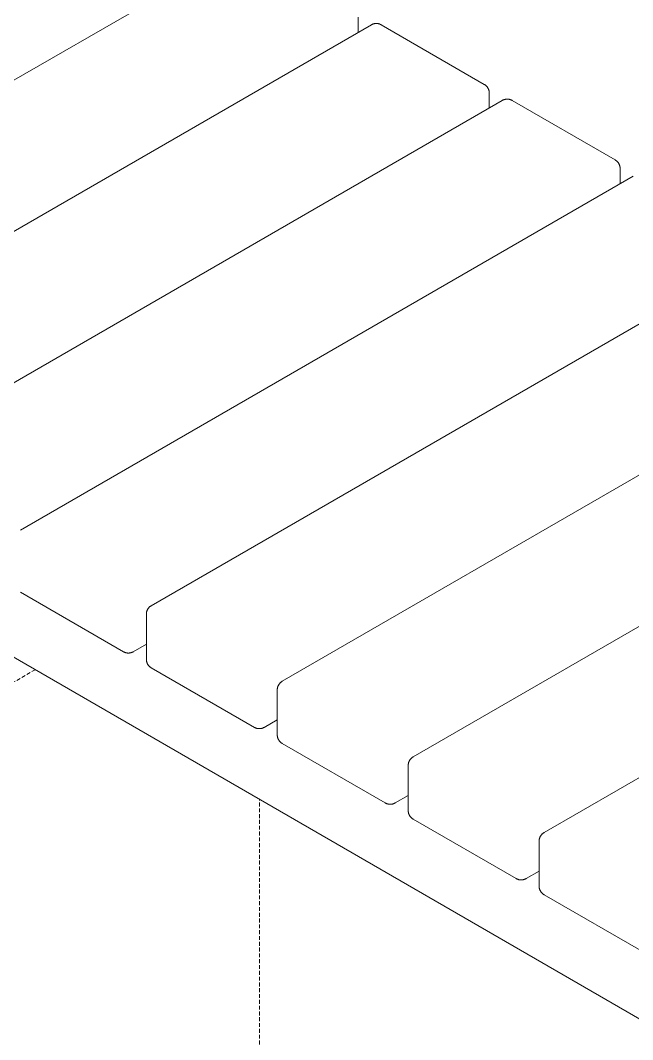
# Model space of a CAD drawing. Header units: millimetres. Extents: x -402 to 3954, y -41 to 3282.
# Drawn here: x 3059.4 to 3260.5, y 1351 to 1685.6 of the extents above; entities that cross this region are included whole.
import ezdxf

# ---------------------------------------------------------------- set-up
doc = ezdxf.new("R2010")
doc.units = ezdxf.units.MM
doc.linetypes.add('HIDDEN', pattern=[1.905, 1.27, -0.635])
doc.layers.add('ZANO_R', color=7, linetype='Continuous', lineweight=0)
doc.layers.add('ZANO_R_przerywana', color=7, linetype='HIDDEN', lineweight=0)

msp = doc.modelspace()

# ---------------------------------------------------------------- linework, layer by layer
at = {"layer": 'ZANO_R'}
for p, q in [((2930.43, 1592.75), (3131.7, 1708.95)), ((3170.4, 1686.61), (3170.4, 1681.65)), ((2973.43, 1567.92), (3174.7, 1684.13)), ((3174.7, 1684.13), (3174.8, 1684.18)), ((3174.8, 1684.18), (3174.89, 1684.23)), ((3174.89, 1684.23), (3174.99, 1684.28)), ((3174.99, 1684.28), (3175.09, 1684.32)), ((3175.09, 1684.32), (3175.19, 1684.36)), ((3175.19, 1684.36), (3175.3, 1684.4)), ((3175.3, 1684.4), (3175.4, 1684.43)), ((3175.4, 1684.43), (3175.51, 1684.46)), ((3175.51, 1684.46), (3175.61, 1684.48)), ((3175.61, 1684.48), (3175.72, 1684.51)), ((3175.72, 1684.51), (3175.83, 1684.52)), ((3175.83, 1684.52), (3175.94, 1684.54)), ((3175.94, 1684.54), (3176.04, 1684.55)), ((3176.04, 1684.55), (3176.15, 1684.56)), ((3176.15, 1684.56), (3176.26, 1684.56)), ((3176.26, 1684.56), (3176.37, 1684.56)), ((3176.37, 1684.56), (3176.48, 1684.56)), ((3176.48, 1684.56), (3176.59, 1684.55)), ((3176.59, 1684.55), (3176.7, 1684.54)), ((3176.7, 1684.54), (3176.81, 1684.52)), ((3176.81, 1684.52), (3176.91, 1684.51)), ((3176.91, 1684.51), (3177.02, 1684.48)), ((3177.02, 1684.48), (3177.13, 1684.46)), ((3177.13, 1684.46), (3177.23, 1684.43)), ((3177.23, 1684.43), (3177.34, 1684.4)), ((3177.34, 1684.4), (3177.44, 1684.36)), ((3177.44, 1684.36), (3177.54, 1684.32)), ((3177.54, 1684.32), (3177.64, 1684.28)), ((3177.64, 1684.28), (3177.74, 1684.23)), ((3177.74, 1684.23), (3177.84, 1684.18)), ((3177.84, 1684.18), (3177.93, 1684.13)), ((3177.93, 1684.13), (3211.78, 1664.58)), ((3211.78, 1664.58), (3211.88, 1664.53)), ((3211.88, 1664.53), (3211.97, 1664.47)), ((3211.97, 1664.47), (3212.06, 1664.41)), ((3212.06, 1664.41), (3212.15, 1664.34)), ((3212.15, 1664.34), (3212.23, 1664.27)), ((3212.23, 1664.27), (3212.32, 1664.2)), ((3212.32, 1664.2), (3212.4, 1664.13)), ((3212.4, 1664.13), (3212.47, 1664.05)), ((3212.47, 1664.05), (3212.55, 1663.97)), ((3212.55, 1663.97), (3212.62, 1663.89)), ((3212.62, 1663.89), (3212.69, 1663.81)), ((3212.69, 1663.81), (3212.76, 1663.72)), ((3212.76, 1663.72), (3212.82, 1663.63)), ((3212.82, 1663.63), (3212.88, 1663.54)), ((3212.88, 1663.54), (3212.94, 1663.45)), ((3212.94, 1663.45), (3213, 1663.35)), ((3213, 1663.35), (3213.05, 1663.26)), ((3213.05, 1663.26), (3213.1, 1663.16)), ((3213.1, 1663.16), (3213.14, 1663.06)), ((3213.14, 1663.06), (3213.18, 1662.96)), ((3213.18, 1662.96), (3213.22, 1662.85)), ((3213.22, 1662.85), (3213.25, 1662.75)), ((3213.25, 1662.75), (3213.28, 1662.65)), ((3213.28, 1662.65), (3213.31, 1662.54)), ((3213.31, 1662.54), (3213.34, 1662.43)), ((3213.34, 1662.43), (3213.36, 1662.33)), ((3213.36, 1662.33), (3213.37, 1662.22)), ((3213.37, 1662.22), (3213.39, 1662.11)), ((3213.39, 1662.11), (3213.39, 1662)), ((3213.39, 1662), (3213.4, 1661.89)), ((3213.4, 1661.89), (3213.4, 1661.78)), ((3213.4, 1661.78), (3213.4, 1656.82)), ((3218.09, 1659.49), (3218.19, 1659.53)), ((3218.19, 1659.53), (3218.3, 1659.57)), ((3218.3, 1659.57), (3218.4, 1659.6)), ((3218.4, 1659.6), (3218.51, 1659.63)), ((3218.51, 1659.63), (3218.61, 1659.66)), ((3218.61, 1659.66), (3218.72, 1659.68)), ((3218.72, 1659.68), (3218.83, 1659.7)), ((3218.83, 1659.7), (3218.93, 1659.71)), ((3218.93, 1659.71), (3219.04, 1659.72)), ((3219.04, 1659.72), (3219.15, 1659.73)), ((3219.15, 1659.73), (3219.26, 1659.73)), ((3219.26, 1659.73), (3219.37, 1659.73)), ((3219.37, 1659.73), (3219.48, 1659.73)), ((3219.48, 1659.73), (3219.59, 1659.72)), ((3219.59, 1659.72), (3219.7, 1659.71)), ((3219.7, 1659.71), (3219.81, 1659.7)), ((3219.81, 1659.7), (3219.91, 1659.68)), ((3219.91, 1659.68), (3220.02, 1659.66)), ((3220.02, 1659.66), (3220.13, 1659.63)), ((3220.13, 1659.63), (3220.23, 1659.6)), ((3220.23, 1659.6), (3220.34, 1659.57)), ((3220.34, 1659.57), (3220.44, 1659.53)), ((3220.44, 1659.53), (3220.54, 1659.49)), ((3016.43, 1543.1), (3217.7, 1659.3)), ((3217.7, 1659.3), (3217.79, 1659.35)), ((3217.79, 1659.35), (3217.89, 1659.4)), ((3217.89, 1659.4), (3217.99, 1659.45)), ((3217.99, 1659.45), (3218.09, 1659.49)), ((3220.54, 1659.49), (3220.64, 1659.45)), ((3220.64, 1659.45), (3220.74, 1659.4)), ((3220.74, 1659.4), (3220.84, 1659.35)), ((3220.84, 1659.35), (3220.93, 1659.3)), ((3220.93, 1659.3), (3254.78, 1639.76)), ((3254.78, 1639.76), (3254.88, 1639.7)), ((3254.88, 1639.7), (3254.97, 1639.64)), ((3254.97, 1639.64), (3255.06, 1639.58)), ((3255.06, 1639.58), (3255.15, 1639.51)), ((3255.15, 1639.51), (3255.23, 1639.45)), ((3255.23, 1639.45), (3255.31, 1639.38)), ((3255.31, 1639.38), (3255.4, 1639.3)), ((3255.4, 1639.3), (3255.47, 1639.22)), ((3255.47, 1639.22), (3255.55, 1639.15)), ((3255.55, 1639.15), (3255.62, 1639.06)), ((3255.62, 1639.06), (3255.69, 1638.98)), ((3255.69, 1638.98), (3255.76, 1638.89)), ((3255.76, 1638.89), (3255.82, 1638.8)), ((3255.82, 1638.8), (3255.88, 1638.71)), ((3255.88, 1638.71), (3255.94, 1638.62)), ((3255.94, 1638.62), (3255.99, 1638.53)), ((3255.99, 1638.53), (3256.05, 1638.43)), ((3256.05, 1638.43), (3256.09, 1638.33)), ((3256.09, 1638.33), (3256.14, 1638.23)), ((3256.14, 1638.23), (3256.18, 1638.13)), ((3256.18, 1638.13), (3256.22, 1638.03)), ((3256.22, 1638.03), (3256.25, 1637.93)), ((3256.25, 1637.93), (3256.28, 1637.82)), ((3256.28, 1637.82), (3256.31, 1637.71)), ((3256.31, 1637.71), (3256.33, 1637.61)), ((3256.33, 1637.61), (3256.36, 1637.5)), ((3256.36, 1637.5), (3256.37, 1637.39)), ((3256.37, 1637.39), (3256.38, 1637.28)), ((3256.38, 1637.28), (3256.39, 1637.18)), ((3256.39, 1637.18), (3256.4, 1637.07)), ((3256.4, 1637.07), (3256.4, 1636.96)), ((3256.4, 1636.96), (3256.4, 1632)), ((3059.43, 1518.27), (3260.7, 1634.48)), ((3102.42, 1493.45), (3303.7, 1609.65)), ((2840.56, 1601.57), (3654.8, 1131.47)), ((3145.42, 1468.62), (3346.7, 1584.83)), ((3188.42, 1443.8), (3389.7, 1560)), ((3231.42, 1418.97), (3432.69, 1535.17)), ((3093.28, 1478.34), (3059.43, 1497.88)), ((3101.21, 1492.21), (3101.27, 1492.31)), ((3101.27, 1492.31), (3101.33, 1492.4)), ((3101.33, 1492.4), (3101.39, 1492.49)), ((3101.39, 1492.49), (3101.45, 1492.58)), ((3101.45, 1492.58), (3101.52, 1492.67)), ((3101.52, 1492.67), (3101.59, 1492.75)), ((3101.59, 1492.75), (3101.66, 1492.83)), ((3101.66, 1492.83), (3101.74, 1492.91)), ((3101.74, 1492.91), (3101.81, 1492.99)), ((3101.81, 1492.99), (3101.89, 1493.06)), ((3101.89, 1493.06), (3101.98, 1493.13)), ((3101.98, 1493.13), (3102.06, 1493.2)), ((3102.06, 1493.2), (3102.15, 1493.27)), ((3102.15, 1493.27), (3102.24, 1493.33)), ((3102.24, 1493.33), (3102.33, 1493.39)), ((3102.33, 1493.39), (3102.42, 1493.45)), ((3100.81, 1490.86), (3100.82, 1490.97)), ((3100.81, 1490.75), (3100.81, 1490.86)), ((3100.81, 1490.65), (3100.81, 1490.75)), ((3100.81, 1475.86), (3100.81, 1490.65)), ((3100.82, 1490.97), (3100.84, 1491.08)), ((3100.84, 1491.08), (3100.85, 1491.19)), ((3100.85, 1491.19), (3100.87, 1491.3)), ((3100.87, 1491.3), (3100.9, 1491.4)), ((3100.9, 1491.4), (3100.92, 1491.51)), ((3100.92, 1491.51), (3100.96, 1491.61)), ((3100.96, 1491.61), (3100.99, 1491.72)), ((3100.99, 1491.72), (3101.03, 1491.82)), ((3101.03, 1491.82), (3101.07, 1491.92)), ((3101.07, 1491.92), (3101.11, 1492.02)), ((3101.11, 1492.02), (3101.16, 1492.12)), ((3101.16, 1492.12), (3101.21, 1492.21)), ((3100.81, 1480.82), (3096.51, 1478.34)), ((3093.37, 1478.28), (3093.28, 1478.34)), ((3093.47, 1478.23), (3093.37, 1478.28)), ((3093.57, 1478.19), (3093.47, 1478.23)), ((3093.67, 1478.14), (3093.57, 1478.19)), ((3093.77, 1478.1), (3093.67, 1478.14)), ((3093.87, 1478.07), (3093.77, 1478.1)), ((3093.98, 1478.04), (3093.87, 1478.07)), ((3094.08, 1478.01), (3093.98, 1478.04)), ((3094.19, 1477.98), (3094.08, 1478.01)), ((3094.3, 1477.96), (3094.19, 1477.98)), ((3094.4, 1477.94), (3094.3, 1477.96)), ((3094.51, 1477.93), (3094.4, 1477.94)), ((3094.62, 1477.91), (3094.51, 1477.93)), ((3094.73, 1477.91), (3094.62, 1477.91)), ((3094.84, 1477.9), (3094.73, 1477.91)), ((3094.95, 1477.9), (3094.84, 1477.9)), ((3095.06, 1477.91), (3094.95, 1477.9)), ((3095.17, 1477.91), (3095.06, 1477.91)), ((3095.27, 1477.93), (3095.17, 1477.91)), ((3095.38, 1477.94), (3095.27, 1477.93)), ((3095.49, 1477.96), (3095.38, 1477.94)), ((3095.6, 1477.98), (3095.49, 1477.96)), ((3095.7, 1478.01), (3095.6, 1477.98)), ((3095.81, 1478.04), (3095.7, 1478.01)), ((3095.91, 1478.07), (3095.81, 1478.04)), ((3096.02, 1478.1), (3095.91, 1478.07)), ((3096.12, 1478.14), (3096.02, 1478.1)), ((3096.22, 1478.19), (3096.12, 1478.14)), ((3096.32, 1478.23), (3096.22, 1478.19)), ((3096.42, 1478.28), (3096.32, 1478.23)), ((3096.51, 1478.34), (3096.42, 1478.28)), ((3100.81, 1475.75), (3100.81, 1475.86)), ((3100.81, 1475.64), (3100.81, 1475.75)), ((3100.82, 1475.53), (3100.81, 1475.64)), ((3100.84, 1475.42), (3100.82, 1475.53)), ((3100.85, 1475.31), (3100.84, 1475.42)), ((3100.87, 1475.2), (3100.85, 1475.31)), ((3100.9, 1475.1), (3100.87, 1475.2)), ((3100.92, 1474.99), (3100.9, 1475.1)), ((3100.96, 1474.89), (3100.92, 1474.99)), ((3100.99, 1474.78), (3100.96, 1474.89)), ((3101.03, 1474.68), (3100.99, 1474.78)), ((3101.07, 1474.58), (3101.03, 1474.68)), ((3101.11, 1474.48), (3101.07, 1474.58)), ((3101.16, 1474.38), (3101.11, 1474.48)), ((3101.21, 1474.29), (3101.16, 1474.38)), ((3101.27, 1474.19), (3101.21, 1474.29)), ((3101.33, 1474.1), (3101.27, 1474.19)), ((3101.39, 1474.01), (3101.33, 1474.1)), ((3101.45, 1473.92), (3101.39, 1474.01)), ((3101.52, 1473.83), (3101.45, 1473.92)), ((3101.59, 1473.75), (3101.52, 1473.83)), ((3101.66, 1473.67), (3101.59, 1473.75)), ((3101.74, 1473.59), (3101.66, 1473.67)), ((3101.81, 1473.51), (3101.74, 1473.59)), ((3101.89, 1473.44), (3101.81, 1473.51)), ((3101.98, 1473.37), (3101.89, 1473.44)), ((3102.06, 1473.3), (3101.98, 1473.37)), ((3102.15, 1473.23), (3102.06, 1473.3)), ((3102.24, 1473.17), (3102.15, 1473.23)), ((3102.33, 1473.11), (3102.24, 1473.17)), ((3102.42, 1473.05), (3102.33, 1473.11)), ((3136.28, 1453.51), (3102.42, 1473.05)), ((3143.81, 1466.04), (3143.82, 1466.15)), ((3143.81, 1465.93), (3143.81, 1466.04)), ((3143.81, 1465.82), (3143.81, 1465.93)), ((3143.81, 1451.03), (3143.81, 1465.82)), ((3143.82, 1466.15), (3143.84, 1466.26)), ((3143.84, 1466.26), (3143.85, 1466.36)), ((3143.85, 1466.36), (3143.87, 1466.47)), ((3143.87, 1466.47), (3143.9, 1466.58)), ((3143.9, 1466.58), (3143.92, 1466.68)), ((3143.92, 1466.68), (3143.95, 1466.79)), ((3143.95, 1466.79), (3143.99, 1466.89)), ((3143.99, 1466.89), (3144.03, 1466.99)), ((3144.03, 1466.99), (3144.07, 1467.1)), ((3144.07, 1467.1), (3144.11, 1467.19)), ((3144.11, 1467.19), (3144.16, 1467.29)), ((3144.16, 1467.29), (3144.21, 1467.39)), ((3144.21, 1467.39), (3144.27, 1467.48)), ((3144.27, 1467.48), (3144.33, 1467.58)), ((3144.33, 1467.58), (3144.39, 1467.67)), ((3144.39, 1467.67), (3144.45, 1467.76)), ((3144.45, 1467.76), (3144.52, 1467.84)), ((3144.52, 1467.84), (3144.59, 1467.93)), ((3144.59, 1467.93), (3144.66, 1468.01)), ((3144.66, 1468.01), (3144.73, 1468.09)), ((3144.73, 1468.09), (3144.81, 1468.16)), ((3144.81, 1468.16), (3144.89, 1468.24)), ((3144.89, 1468.24), (3144.98, 1468.31)), ((3144.98, 1468.31), (3145.06, 1468.38)), ((3145.06, 1468.38), (3145.15, 1468.44)), ((3145.15, 1468.44), (3145.24, 1468.51)), ((3145.24, 1468.51), (3145.33, 1468.56)), ((3145.33, 1468.56), (3145.42, 1468.62)), ((3143.81, 1455.99), (3139.51, 1453.51)), ((3136.37, 1453.46), (3136.28, 1453.51)), ((3136.47, 1453.41), (3136.37, 1453.46)), ((3136.57, 1453.36), (3136.47, 1453.41)), ((3136.67, 1453.32), (3136.57, 1453.36)), ((3136.77, 1453.28), (3136.67, 1453.32)), ((3136.87, 1453.24), (3136.77, 1453.28)), ((3136.98, 1453.21), (3136.87, 1453.24)), ((3137.08, 1453.18), (3136.98, 1453.21)), ((3137.19, 1453.15), (3137.08, 1453.18)), ((3137.29, 1453.13), (3137.19, 1453.15)), ((3137.4, 1453.11), (3137.29, 1453.13)), ((3137.51, 1453.1), (3137.4, 1453.11)), ((3137.62, 1453.09), (3137.51, 1453.1)), ((3137.73, 1453.08), (3137.62, 1453.09)), ((3137.84, 1453.08), (3137.73, 1453.08)), ((3137.95, 1453.08), (3137.84, 1453.08)), ((3138.06, 1453.08), (3137.95, 1453.08)), ((3138.17, 1453.09), (3138.06, 1453.08)), ((3138.27, 1453.1), (3138.17, 1453.09)), ((3138.38, 1453.11), (3138.27, 1453.1)), ((3138.49, 1453.13), (3138.38, 1453.11)), ((3138.6, 1453.15), (3138.49, 1453.13)), ((3138.7, 1453.18), (3138.6, 1453.15)), ((3138.81, 1453.21), (3138.7, 1453.18)), ((3138.91, 1453.24), (3138.81, 1453.21)), ((3139.02, 1453.28), (3138.91, 1453.24)), ((3139.12, 1453.32), (3139.02, 1453.28)), ((3139.22, 1453.36), (3139.12, 1453.32)), ((3139.32, 1453.41), (3139.22, 1453.36)), ((3139.41, 1453.46), (3139.32, 1453.41)), ((3139.51, 1453.51), (3139.41, 1453.46)), ((3143.81, 1450.92), (3143.81, 1451.03)), ((3143.81, 1450.81), (3143.81, 1450.92)), ((3143.82, 1450.7), (3143.81, 1450.81)), ((3143.84, 1450.59), (3143.82, 1450.7)), ((3143.85, 1450.49), (3143.84, 1450.59)), ((3143.87, 1450.38), (3143.85, 1450.49)), ((3143.9, 1450.27), (3143.87, 1450.38)), ((3143.92, 1450.17), (3143.9, 1450.27)), ((3143.95, 1450.06), (3143.92, 1450.17)), ((3143.99, 1449.96), (3143.95, 1450.06)), ((3144.03, 1449.86), (3143.99, 1449.96)), ((3144.07, 1449.75), (3144.03, 1449.86)), ((3144.11, 1449.65), (3144.07, 1449.75)), ((3144.16, 1449.56), (3144.11, 1449.65)), ((3144.21, 1449.46), (3144.16, 1449.56)), ((3144.27, 1449.37), (3144.21, 1449.46)), ((3144.33, 1449.27), (3144.27, 1449.37)), ((3144.39, 1449.18), (3144.33, 1449.27)), ((3144.45, 1449.09), (3144.39, 1449.18)), ((3144.52, 1449.01), (3144.45, 1449.09)), ((3144.59, 1448.92), (3144.52, 1449.01)), ((3144.66, 1448.84), (3144.59, 1448.92)), ((3144.73, 1448.76), (3144.66, 1448.84)), ((3144.81, 1448.69), (3144.73, 1448.76)), ((3144.89, 1448.61), (3144.81, 1448.69)), ((3144.98, 1448.54), (3144.89, 1448.61)), ((3145.06, 1448.47), (3144.98, 1448.54)), ((3145.15, 1448.41), (3145.06, 1448.47)), ((3145.24, 1448.34), (3145.15, 1448.41)), ((3145.33, 1448.28), (3145.24, 1448.34)), ((3145.42, 1448.23), (3145.33, 1448.28)), ((3179.27, 1428.69), (3145.42, 1448.23)), ((3186.95, 1441.96), (3186.99, 1442.07)), ((3186.99, 1442.07), (3187.03, 1442.17)), ((3187.03, 1442.17), (3187.07, 1442.27)), ((3187.07, 1442.27), (3187.11, 1442.37)), ((3187.11, 1442.37), (3187.16, 1442.47)), ((3187.16, 1442.47), (3187.21, 1442.56)), ((3187.21, 1442.56), (3187.27, 1442.66)), ((3187.27, 1442.66), (3187.32, 1442.75)), ((3187.32, 1442.75), (3187.39, 1442.84)), ((3187.39, 1442.84), (3187.45, 1442.93)), ((3187.45, 1442.93), (3187.52, 1443.02)), ((3187.52, 1443.02), (3187.59, 1443.1)), ((3187.59, 1443.1), (3187.66, 1443.18)), ((3187.66, 1443.18), (3187.73, 1443.26)), ((3187.73, 1443.26), (3187.81, 1443.34)), ((3187.81, 1443.34), (3187.89, 1443.41)), ((3187.89, 1443.41), (3187.98, 1443.48)), ((3187.98, 1443.48), (3188.06, 1443.55)), ((3188.06, 1443.55), (3188.15, 1443.62)), ((3188.15, 1443.62), (3188.24, 1443.68)), ((3188.24, 1443.68), (3188.33, 1443.74)), ((3188.33, 1443.74), (3188.42, 1443.8)), ((3186.81, 1441.21), (3186.82, 1441.32)), ((3186.81, 1441.1), (3186.81, 1441.21)), ((3186.81, 1440.99), (3186.81, 1441.1)), ((3186.81, 1426.2), (3186.81, 1440.99)), ((3186.82, 1441.32), (3186.84, 1441.43)), ((3186.84, 1441.43), (3186.85, 1441.54)), ((3186.85, 1441.54), (3186.87, 1441.65)), ((3186.87, 1441.65), (3186.9, 1441.75)), ((3186.9, 1441.75), (3186.92, 1441.86)), ((3186.92, 1441.86), (3186.95, 1441.96)), ((3179.37, 1428.63), (3179.27, 1428.69)), ((3182.51, 1428.69), (3182.41, 1428.63)), ((3186.81, 1431.17), (3182.51, 1428.69)), ((3179.47, 1428.58), (3179.37, 1428.63)), ((3179.57, 1428.54), (3179.47, 1428.58)), ((3179.67, 1428.49), (3179.57, 1428.54)), ((3179.77, 1428.45), (3179.67, 1428.49)), ((3179.87, 1428.42), (3179.77, 1428.45)), ((3179.98, 1428.38), (3179.87, 1428.42)), ((3180.08, 1428.36), (3179.98, 1428.38)), ((3180.19, 1428.33), (3180.08, 1428.36)), ((3180.29, 1428.31), (3180.19, 1428.33)), ((3180.4, 1428.29), (3180.29, 1428.31)), ((3180.51, 1428.27), (3180.4, 1428.29)), ((3180.62, 1428.26), (3180.51, 1428.27)), ((3180.73, 1428.26), (3180.62, 1428.26)), ((3180.84, 1428.25), (3180.73, 1428.26)), ((3180.95, 1428.25), (3180.84, 1428.25)), ((3181.06, 1428.26), (3180.95, 1428.25)), ((3181.16, 1428.26), (3181.06, 1428.26)), ((3181.27, 1428.27), (3181.16, 1428.26)), ((3181.38, 1428.29), (3181.27, 1428.27)), ((3181.49, 1428.31), (3181.38, 1428.29)), ((3181.6, 1428.33), (3181.49, 1428.31)), ((3181.7, 1428.36), (3181.6, 1428.33)), ((3181.81, 1428.38), (3181.7, 1428.36)), ((3181.91, 1428.42), (3181.81, 1428.38)), ((3182.01, 1428.45), (3181.91, 1428.42)), ((3182.12, 1428.49), (3182.01, 1428.45)), ((3182.22, 1428.54), (3182.12, 1428.49)), ((3182.32, 1428.58), (3182.22, 1428.54)), ((3182.41, 1428.63), (3182.32, 1428.58)), ((3186.81, 1426.1), (3186.81, 1426.2)), ((3186.81, 1425.99), (3186.81, 1426.1)), ((3186.82, 1425.88), (3186.81, 1425.99)), ((3186.84, 1425.77), (3186.82, 1425.88)), ((3186.85, 1425.66), (3186.84, 1425.77)), ((3186.87, 1425.55), (3186.85, 1425.66)), ((3186.9, 1425.45), (3186.87, 1425.55)), ((3186.92, 1425.34), (3186.9, 1425.45)), ((3186.95, 1425.24), (3186.92, 1425.34)), ((3186.99, 1425.13), (3186.95, 1425.24)), ((3187.03, 1425.03), (3186.99, 1425.13)), ((3187.07, 1424.93), (3187.03, 1425.03)), ((3187.11, 1424.83), (3187.07, 1424.93)), ((3187.16, 1424.73), (3187.11, 1424.83)), ((3187.21, 1424.63), (3187.16, 1424.73)), ((3187.27, 1424.54), (3187.21, 1424.63)), ((3187.32, 1424.45), (3187.27, 1424.54)), ((3187.39, 1424.36), (3187.32, 1424.45)), ((3187.45, 1424.27), (3187.39, 1424.36)), ((3187.52, 1424.18), (3187.45, 1424.27)), ((3187.59, 1424.1), (3187.52, 1424.18)), ((3187.66, 1424.02), (3187.59, 1424.1)), ((3187.73, 1423.94), (3187.66, 1424.02)), ((3187.81, 1423.86), (3187.73, 1423.94)), ((3187.89, 1423.79), (3187.81, 1423.86)), ((3187.98, 1423.71), (3187.89, 1423.79)), ((3188.06, 1423.65), (3187.98, 1423.71)), ((3188.15, 1423.58), (3188.06, 1423.65)), ((3188.24, 1423.52), (3188.15, 1423.58)), ((3188.33, 1423.46), (3188.24, 1423.52)), ((3188.42, 1423.4), (3188.33, 1423.46)), ((3222.27, 1403.86), (3188.42, 1423.4)), ((3230.89, 1418.59), (3230.97, 1418.66)), ((3230.97, 1418.66), (3231.06, 1418.73)), ((3231.06, 1418.73), (3231.15, 1418.79)), ((3231.15, 1418.79), (3231.24, 1418.85)), ((3231.24, 1418.85), (3231.33, 1418.91)), ((3231.33, 1418.91), (3231.42, 1418.97)), ((3229.8, 1416.17), (3229.81, 1416.28)), ((3229.8, 1401.38), (3229.8, 1416.17)), ((3229.81, 1416.39), (3229.82, 1416.5)), ((3229.81, 1416.28), (3229.81, 1416.39)), ((3229.82, 1416.5), (3229.83, 1416.6)), ((3229.83, 1416.6), (3229.85, 1416.71)), ((3229.85, 1416.71), (3229.87, 1416.82)), ((3229.87, 1416.82), (3229.89, 1416.93)), ((3229.89, 1416.93), (3229.92, 1417.03)), ((3229.92, 1417.03), (3229.95, 1417.14)), ((3229.95, 1417.14), (3229.99, 1417.24)), ((3229.99, 1417.24), (3230.03, 1417.34)), ((3230.03, 1417.34), (3230.07, 1417.44)), ((3230.07, 1417.44), (3230.11, 1417.54)), ((3230.11, 1417.54), (3230.16, 1417.64)), ((3230.16, 1417.64), (3230.21, 1417.74)), ((3230.21, 1417.74), (3230.27, 1417.83)), ((3230.27, 1417.83), (3230.32, 1417.93)), ((3230.32, 1417.93), (3230.38, 1418.02)), ((3230.38, 1418.02), (3230.45, 1418.1)), ((3230.45, 1418.1), (3230.52, 1418.19)), ((3230.52, 1418.19), (3230.59, 1418.28)), ((3230.59, 1418.28), (3230.66, 1418.36)), ((3230.66, 1418.36), (3230.73, 1418.44)), ((3230.73, 1418.44), (3230.81, 1418.51)), ((3230.81, 1418.51), (3230.89, 1418.59)), ((3229.8, 1406.34), (3225.51, 1403.86)), ((3222.37, 1403.81), (3222.27, 1403.86)), ((3222.47, 1403.76), (3222.37, 1403.81)), ((3222.57, 1403.71), (3222.47, 1403.76)), ((3222.67, 1403.67), (3222.57, 1403.71)), ((3222.77, 1403.63), (3222.67, 1403.67)), ((3222.87, 1403.59), (3222.77, 1403.63)), ((3222.97, 1403.56), (3222.87, 1403.59)), ((3223.08, 1403.53), (3222.97, 1403.56)), ((3223.19, 1403.5), (3223.08, 1403.53)), ((3223.29, 1403.48), (3223.19, 1403.5)), ((3223.4, 1403.46), (3223.29, 1403.48)), ((3223.51, 1403.45), (3223.4, 1403.46)), ((3223.62, 1403.44), (3223.51, 1403.45)), ((3223.73, 1403.43), (3223.62, 1403.44)), ((3223.84, 1403.43), (3223.73, 1403.43)), ((3223.95, 1403.43), (3223.84, 1403.43)), ((3224.05, 1403.43), (3223.95, 1403.43)), ((3224.16, 1403.44), (3224.05, 1403.43)), ((3224.27, 1403.45), (3224.16, 1403.44)), ((3224.38, 1403.46), (3224.27, 1403.45)), ((3224.49, 1403.48), (3224.38, 1403.46)), ((3224.6, 1403.5), (3224.49, 1403.48)), ((3224.7, 1403.53), (3224.6, 1403.5)), ((3224.81, 1403.56), (3224.7, 1403.53)), ((3224.91, 1403.59), (3224.81, 1403.56)), ((3225.01, 1403.63), (3224.91, 1403.59)), ((3225.12, 1403.67), (3225.01, 1403.63)), ((3225.22, 1403.71), (3225.12, 1403.67)), ((3225.32, 1403.76), (3225.22, 1403.71)), ((3225.41, 1403.81), (3225.32, 1403.76)), ((3225.51, 1403.86), (3225.41, 1403.81)), ((3229.81, 1401.27), (3229.8, 1401.38)), ((3229.81, 1401.16), (3229.81, 1401.27)), ((3229.82, 1401.05), (3229.81, 1401.16)), ((3229.83, 1400.94), (3229.82, 1401.05)), ((3229.85, 1400.84), (3229.83, 1400.94)), ((3229.87, 1400.73), (3229.85, 1400.84)), ((3229.89, 1400.62), (3229.87, 1400.73)), ((3229.92, 1400.52), (3229.89, 1400.62)), ((3229.95, 1400.41), (3229.92, 1400.52)), ((3229.99, 1400.31), (3229.95, 1400.41)), ((3230.03, 1400.2), (3229.99, 1400.31)), ((3230.07, 1400.1), (3230.03, 1400.2)), ((3230.11, 1400), (3230.07, 1400.1)), ((3230.16, 1399.91), (3230.11, 1400)), ((3230.21, 1399.81), (3230.16, 1399.91)), ((3230.27, 1399.71), (3230.21, 1399.81)), ((3230.32, 1399.62), (3230.27, 1399.71)), ((3230.38, 1399.53), (3230.32, 1399.62)), ((3230.45, 1399.44), (3230.38, 1399.53)), ((3230.52, 1399.36), (3230.45, 1399.44)), ((3230.59, 1399.27), (3230.52, 1399.36)), ((3230.66, 1399.19), (3230.59, 1399.27)), ((3230.73, 1399.11), (3230.66, 1399.19)), ((3230.81, 1399.03), (3230.73, 1399.11)), ((3230.89, 1398.96), (3230.81, 1399.03)), ((3230.97, 1398.89), (3230.89, 1398.96)), ((3231.06, 1398.82), (3230.97, 1398.89)), ((3231.15, 1398.76), (3231.06, 1398.82)), ((3231.24, 1398.69), (3231.15, 1398.76)), ((3231.33, 1398.63), (3231.24, 1398.69)), ((3231.42, 1398.58), (3231.33, 1398.63)), ((3265.27, 1379.03), (3231.42, 1398.58))]:
    msp.add_line(p, q, dxfattribs=at)
at = {"layer": 'ZANO_R_przerywana'}
for p, q in [((2863.54, 1356.54), (3064.25, 1472.42)), ((3138, 1303.72), (3138, 1429.84))]:
    msp.add_line(p, q, dxfattribs=at)

doc.saveas('drawing.dxf')
